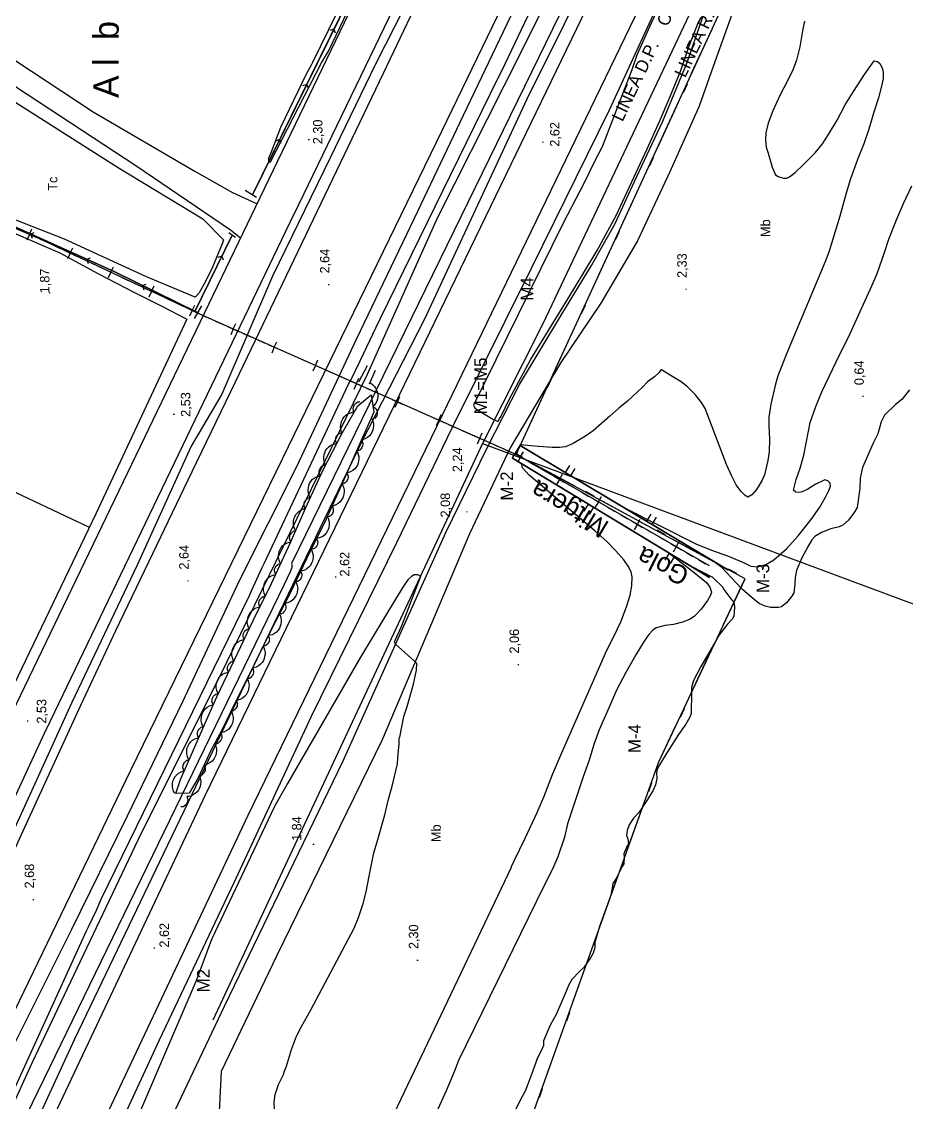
# Model space of a CAD drawing. Extents: x 730854 to 731444, y 4378581 to 4379608.
# Drawn here: x 730962.9 to 731103.2, y 4378927.4 to 4379098.7 of the extents above; entities that cross this region are included whole.
import ezdxf
from ezdxf.enums import TextEntityAlignment as Align

# ---------------------------------------------------------------- set-up
doc = ezdxf.new("R2010")
doc.units = 0
doc.linetypes.add('DASHED', pattern=[0])
doc.linetypes.add('HIDDEN', pattern=[0])
doc.layers.get('0').update_dxf_attribs({"linetype": 'CONTINUOUS'})
for name, color, linetype in [('1', 7, 'CONTINUOUS'), ('11', 7, 'CONTINUOUS'), ('14', 7, 'CONTINUOUS'), ('2', 7, 'CONTINUOUS'), ('24', 7, 'CONTINUOUS'), ('25', 7, 'CONTINUOUS'), ('27', 7, 'CONTINUOUS'), ('36', 7, 'CONTINUOUS'), ('39', 7, 'CONTINUOUS'), ('40', 7, 'CONTINUOUS'), ('44', 7, 'CONTINUOUS'), ('48', 7, 'CONTINUOUS'), ('50', 7, 'CONTINUOUS'), ('51', 7, 'CONTINUOUS'), ('53', 7, 'CONTINUOUS'), ('56', 7, 'CONTINUOUS'), ('61', 7, 'CONTINUOUS'), ('8', 7, 'CONTINUOUS'), ('9', 7, 'CONTINUOUS'), ('PATTERN_CLASS', 7, 'CONTINUOUS')]:
    doc.layers.add(name, color=color, linetype=linetype)

msp = doc.modelspace()

# ---------------------------------------------------------------- linework, layer by layer
at = {"layer": '1', "color": 0, "linetype": 'CONTINUOUS'}
for p, q in [((731074.82, 4379011.92), (731041.88, 4379031.63)), ((731040.66, 4379029.58), (731071.9, 4379010.71)), ((731049.08, 4379027.32), (731049.76, 4379028.47)), ((731049.93, 4379026.81), (731050.61, 4379027.95)), ((731052.65, 4379022.34), (731051.96, 4379021.2)), ((731053.5, 4379021.82), (731052.81, 4379020.69)), ((731061.95, 4379019.62), (731062.63, 4379020.76)), ((731062.8, 4379019.11), (731063.49, 4379020.25)), ((731065.49, 4379014.58), (731064.8, 4379013.45)), ((731066.34, 4379014.07), (731065.65, 4379012.93))]:
    msp.add_line(p, q, dxfattribs=at)
at = {"layer": '11', "color": 0, "linetype": 'CONTINUOUS'}
for p, q in [((731006.1, 4379068.27), (731065.96, 4379192.46)), ((730966.82, 4378986.66), (731006.11, 4379068.29)), ((730939.84, 4378928.53), (730966.85, 4378986.73))]:
    msp.add_line(p, q, dxfattribs=at)
for points in [[(731000.7, 4379070.88), (731060.56, 4379195.08)], [(730934.4, 4378931.06), (730961.41, 4378989.26), (731000.7, 4379070.89)]]:
    msp.add_lwpolyline(points, dxfattribs=at)
at = {"layer": '14', "color": 0, "linetype": 'CONTINUOUS'}
for points in [[(731165.68, 4379363.71), (731123.98, 4379277.35), (731092.5, 4379212.29), (731060.73, 4379146.06), (731028.61, 4379079.71), (731004.18, 4379029.44), (730980.14, 4378980.16), (730956.62, 4378931.48), (730940.35, 4378897.28)], [(731161.49, 4379326.58), (731130.56, 4379262.41), (731106.65, 4379212.84), (731085.35, 4379169.19), (731057.22, 4379110.87), (731022.79, 4379039.71), (730991.97, 4378976.23), (730961.91, 4378912.55)], [(731168.25, 4379323.32), (731137.32, 4379259.15), (731113.4, 4379209.57), (731092.1, 4379165.92), (731063.97, 4379107.61), (731029.54, 4379036.44), (730998.73, 4378973), (730968.69, 4378909.35)], [(730942.86, 4378923.71), (730944.48, 4378928.17), (730946.36, 4378932.92), (730948.7, 4378938.3), (730951.59, 4378944.75), (730955.02, 4378952.52), (730958.81, 4378961.06), (730962.82, 4378969.9), (730967.25, 4378979.54), (730972.31, 4378990.48), (730977.84, 4379002.31), (730983.67, 4379014.53), (730989.92, 4379027.51), (730996.77, 4379041.69), (731004.25, 4379057.19), (731012.22, 4379073.82), (731020.22, 4379090.58), (731027.8, 4379106.48)]]:
    msp.add_lwpolyline(points, dxfattribs=at)
at = {"layer": '2', "color": 0, "linetype": 'CONTINUOUS'}
for p, q in [((731000.11, 4379070.91), (730998.3, 4379072.01)), ((730995.73, 4379065.32), (730996.79, 4379064.58)), ((730991.41, 4379053.75), (730990.26, 4379051.71)), ((731016.34, 4379041.71), (731017.73, 4379044.28)), ((731018.93, 4379043.5), (731017.99, 4379041.35)), ((731040.64, 4379029.55), (731041.93, 4379031.71))]:
    msp.add_line(p, q, dxfattribs=at)
at = {"layer": '24', "color": 0, "linetype": 'CONTINUOUS'}
for points in [[(731103.58, 4379040.41), (731102.34, 4379038.89), (731101.36, 4379038.12), (731099.6, 4379036.42), (731099.11, 4379035.37), (731098.55, 4379033.48), (731097.83, 4379031.96), (731096.14, 4379028.15), (731095.78, 4379026.46), (731095.72, 4379024.82), (731095.31, 4379021.81), (731094.91, 4379021.14), (731093.89, 4379019.78), (731093.04, 4379018.98), (731092.45, 4379018.73)], [(731092.45, 4379018.73), (731091.11, 4379018.4), (731089.65, 4379017.84), (731088.57, 4379017.21), (731088.09, 4379016.67), (731087.5, 4379015.69), (731086.48, 4379013.73), (731085.67, 4379011.82), (731085.44, 4379010.73), (731085.43, 4379009.69), (731085.23, 4379008.26), (731084.93, 4379007.75), (731084.07, 4379006.67), (731083.31, 4379006.06), (731082.81, 4379005.96), (731081.53, 4379005.94), (731080.71, 4379006.14), (731079.78, 4379006.58), (731079, 4379007.17), (731077.14, 4379008.78), (731076.91, 4379009.01)], [(731076.91, 4379009.01), (731073.83, 4379012.27), (731073.82, 4379012.27), (731072.42, 4379013.36)], [(731075.47, 4379007.09), (731074.08, 4379009.03), (731074.09, 4379009.05), (731072.34, 4379010.76), (731072.33, 4379010.77), (731069.16, 4379012.37)], [(731075.47, 4379007.09), (731075.58, 4379007.02), (731075.81, 4379006.57), (731075.85, 4379005.98), (731075.75, 4379004.56), (731075.49, 4379004.13), (731074.75, 4379003.31), (731073.47, 4379001.66), (731072.66, 4379000.32), (731070.51, 4378996.61), (731069.38, 4378994.39), (731069.04, 4378993.28), (731069.05, 4378992.55), (731069, 4378989.19), (731068.76, 4378988.57), (731068.13, 4378987.48), (731067, 4378985.84), (731065.12, 4378982.96), (731063.65, 4378980.5), (731063.51, 4378979.82), (731063.53, 4378978.87), (731063.34, 4378977.86), (731062.95, 4378977.01), (731062.08, 4378975.54), (731060.73, 4378973.53), (731059.87, 4378972.6), (731059.16, 4378971.53), (731058.83, 4378970.65), (731058.76, 4378969.83), (731058.95, 4378969.34), (731059.03, 4378968.52), (731058.77, 4378968.08), (731058.33, 4378966.94), (731058.39, 4378966.42), (731058.31, 4378965.34), (731058.05, 4378964.91), (731057.08, 4378963.01), (731056.62, 4378962.28), (731056.58, 4378962.32), (731056.54, 4378961.82), (731056.24, 4378960.42), (731055.73, 4378958.9), (731054.48, 4378955.41), (731053.71, 4378952.89), (731053.7, 4378952.11), (731053.47, 4378951.23), (731053.04, 4378950.48), (731051.96, 4378948.92), (731051.27, 4378948.32), (731050.1, 4378947.05), (731049.58, 4378946.17), (731049.07, 4378944.92), (731047.59, 4378941.51), (731046.64, 4378939.78), (731045.59, 4378937.32), (731045.61, 4378936.6), (731045.24, 4378935.73), (731044.51, 4378934.4), (731044.51, 4378934.39), (731044.38, 4378933.9), (731043.71, 4378931.98), (731042.66, 4378929.35), (731041.98, 4378928.16), (731041.11, 4378926.31)]]:
    msp.add_lwpolyline(points, dxfattribs=at)
at = {"layer": '25', "color": 0, "linetype": 'HIDDEN'}
msp.add_lwpolyline([(730952.85, 4378908.13), (730964.58, 4378933.85), (730981.43, 4378969.25), (730995.44, 4378997.31), (731017.73, 4379042.92), (731028.85, 4379067.8), (731039.36, 4379088.59), (731052.05, 4379113.94), (731064.09, 4379138.82), (731078.41, 4379169.88), (731093.27, 4379200.04), (731110.92, 4379236.38), (731132.75, 4379280.9), (731141.61, 4379300.67), (731156.14, 4379329.29)], dxfattribs=at)
at = {"layer": '27', "color": 0, "linetype": 'CONTINUOUS'}
for p, q in [((730999.47, 4379071.3), (731020.45, 4379113.91)), ((731012.39, 4379097.54), (731011.72, 4379097.32)), ((731012.39, 4379097.54), (731012.59, 4379096.96)), ((731008.08, 4379088.79), (731007.42, 4379088.57)), ((731008.08, 4379088.79), (731008.28, 4379088.21)), ((731003.78, 4379080.05), (731003.11, 4379079.82)), ((731003.78, 4379080.05), (731003.97, 4379079.47)), ((730964.33, 4379065.1), (730964.9, 4379065.32)), ((730964.33, 4379065.1), (730964.58, 4379064.44)), ((730990.36, 4379052.86), (730996.28, 4379064.94)), ((730973.22, 4379061.1), (730973.79, 4379061.32)), ((730973.22, 4379061.1), (730973.47, 4379060.45)), ((730994.65, 4379061.62), (730993.99, 4379061.39)), ((730994.65, 4379061.62), (730994.85, 4379061.03)), ((730982.04, 4379056.95), (730982.62, 4379057.15)), ((730982.04, 4379056.95), (730982.27, 4379056.29))]:
    msp.add_line(p, q, dxfattribs=at)
msp.add_lwpolyline([(730990.79, 4379052.65), (730977.68, 4379059.1), (730957.35, 4379068.23), (730949.79, 4379070.55), (730930.86, 4379080.96), (730900, 4379098.68)], dxfattribs=at)
at = {"layer": '39', "color": 0, "linetype": 'CONTINUOUS'}
msp.add_line((731035.92, 4379031.93), (730993.2, 4378940.59), dxfattribs=at)
msp.add_lwpolyline([(731176.22, 4379323.14), (731131.9, 4379230.79), (731088.21, 4379141.12), (731045.48, 4379050.86), (731035.92, 4379031.93)], dxfattribs=at)
at = {"layer": '40', "color": 0, "linetype": 'CONTINUOUS'}
for p, q in [((731069.06, 4379090.56), (731072.34, 4379097.67)), ((731067.76, 4379087.54), (731068.39, 4379088.9)), ((731063.68, 4379078.88), (731066.96, 4379085.99)), ((731062.38, 4379075.86), (731063, 4379077.22)), ((731058.3, 4379067.2), (731061.58, 4379074.31)), ((731056.99, 4379064.18), (731057.62, 4379065.54)), ((731052.92, 4379055.52), (731056.2, 4379062.63)), ((731051.61, 4379052.5), (731052.24, 4379053.86)), ((731047.54, 4379043.84), (731050.82, 4379050.95)), ((731046.23, 4379040.82), (731046.86, 4379042.18)), ((731042.16, 4379032.16), (731045.43, 4379039.27)), ((731050.68, 4379025.1), (731043.79, 4379028.83)), ((731053.61, 4379023.6), (731052.29, 4379024.31)), ((731061.98, 4379018.96), (731055.1, 4379022.7)), ((731064.91, 4379017.46), (731063.59, 4379018.18)), ((731073.28, 4379012.82), (731066.4, 4379016.56)), ((731076.21, 4379011.32), (731074.89, 4379012.04)), ((731074.1, 4379003.25), (731077.43, 4379010.34)), ((731072.76, 4379000.25), (731073.4, 4379001.6)), ((731068.61, 4378991.62), (731071.95, 4378998.7)), ((731067.28, 4378988.61), (731067.92, 4378989.97)), ((731062.26, 4378976.8), (731062.76, 4378978.21)), ((731058.95, 4378967.82), (731061.59, 4378975.19)), ((731057.92, 4378964.69), (731058.43, 4378966.1)), ((731054.62, 4378955.71), (731057.26, 4378963.08)), ((731053.59, 4378952.58), (731054.1, 4378953.99)), ((731050.29, 4378943.6), (731052.93, 4378950.97)), ((731049.26, 4378940.47), (731049.77, 4378941.88)), ((731045.96, 4378931.49), (731048.6, 4378938.86)), ((731044.93, 4378928.36), (731045.44, 4378929.77))]:
    msp.add_line(p, q, dxfattribs=at)
for points in [[(731042.31, 4379029.73), (731041.36, 4379030.24), (731041.48, 4379030.5)], [(731063.28, 4378979.92), (731063.85, 4378981.51), (731066.47, 4378987.07)]]:
    msp.add_lwpolyline(points, dxfattribs=at)
at = {"layer": '44', "color": 0, "linetype": 'CONTINUOUS'}
for points in [[(731158.56, 4379326.09), (731158.64, 4379326), (731158.39, 4379325.56), (731157.21, 4379323.21), (731154.36, 4379317.31), (731005.65, 4379012.9), (731005.73, 4379012.82), (731005.7, 4379012.31), (731005.43, 4379011.62), (731004.48, 4379009.59), (730963.69, 4378925.61)], [(730959.56, 4378925.19), (730961.05, 4378928.21), (730962.03, 4378930.29), (730973.16, 4378954.75), (730973.5, 4378955.39), (730974.76, 4378958), (730975.5, 4378959.75), (730998.99, 4379007.86), (730999.34, 4379008.59), (731001.04, 4379012.31), (731001.33, 4379012.92), (731014.7, 4379041.35), (731015.04, 4379041.98), (731016.56, 4379045.03), (731019.1, 4379050.34), (731019.76, 4379051.8), (731038.36, 4379089.73), (731038.91, 4379090.85), (731039.49, 4379092.06), (731062.98, 4379141.34)], [(731070.66, 4379115.52), (731062.63, 4379098.52), (731060.4, 4379093.44), (731059.56, 4379091.09), (731054.9, 4379078.9), (731053.72, 4379076.67), (731052.01, 4379073.19), (731048.73, 4379066.83), (731034.52, 4379038), (731034.71, 4379037.53), (731035.13, 4379037.25), (731037.56, 4379035.77), (731038.41, 4379035.39), (731038.6, 4379035.89), (731038.86, 4379036.27), (731039.49, 4379037.6), (731039.87, 4379038.36), (731040.57, 4379039.69), (731043.54, 4379045.2), (731050.38, 4379056.35), (731054.11, 4379062.49), (731057.09, 4379068.06), (731062.02, 4379078.61), (731063.99, 4379082.91), (731065.66, 4379086.91), (731067.34, 4379091.02), (731068.61, 4379094.75), (731070.18, 4379098.79)], [(731013.93, 4379102.46), (731009, 4379092.29), (731008.76, 4379091.85), (731008.01, 4379090.42), (731003.94, 4379082), (731002.48, 4379078.24), (731002.03, 4379077.05), (731002.02, 4379076.44), (731002.33, 4379076.55), (731010.43, 4379092.21), (731010.75, 4379092.75), (731011.51, 4379094.05), (731021.16, 4379114.17)], [(731086.94, 4379098.84), (731086.6, 4379097.28), (731086.18, 4379094.73), (731085.68, 4379092.66), (731085.15, 4379091.23), (731084.32, 4379089.48), (731083.03, 4379087.02), (731081.91, 4379084.61), (731081.18, 4379082.66), (731080.81, 4379081.14), (731080.74, 4379080), (731080.87, 4379078.84), (731081.19, 4379077.9), (731081.8, 4379075.67), (731082.33, 4379074.46), (731082.76, 4379074.19), (731083.6, 4379073.94), (731084.12, 4379073.94), (731084.58, 4379074.17), (731085.46, 4379074.85), (731086.74, 4379076.04), (731088.63, 4379077.96), (731089.78, 4379079.39), (731090.76, 4379080.87), (731092.1, 4379083.13), (731093.39, 4379085.54), (731094.7, 4379087.69), (731096.43, 4379090.36), (731098, 4379092.55), (731098.49, 4379092.42), (731098.86, 4379092.09), (731099.27, 4379091.41), (731099.4, 4379090.75), (731099.38, 4379089.76), (731099.16, 4379088.51), (731098.67, 4379086.67), (731097.93, 4379084.42), (731097.16, 4379081.73), (731096.34, 4379079.37), (731095.35, 4379076.9), (731094.22, 4379073.83)], [(731094.22, 4379073.83), (731093.54, 4379071.56), (731092.52, 4379067.91), (731090.87, 4379062.38), (731090.17, 4379060.62), (731084.27, 4379046.51), (731082.74, 4379042.66), (731082.32, 4379041.12), (731081.62, 4379038.16), (731081.29, 4379036.1), (731081.27, 4379034.76), (731081.39, 4379032.62), (731081.34, 4379030.61), (731081.11, 4379029.21), (731080.59, 4379026.94), (731080.16, 4379026.02), (731079.33, 4379024.65), (731078.59, 4379023.82), (731077.96, 4379023.44), (731077.52, 4379023.71), (731076.87, 4379024.38), (731076.14, 4379025.4), (731075.41, 4379026.73), (731074.57, 4379028.61), (731073.86, 4379030.57), (731071.22, 4379037.46), (731070.63, 4379038.42), (731069.67, 4379039.62), (731068.42, 4379040.91), (731067.4, 4379041.67), (731065.81, 4379042.67), (731064.31, 4379043.57), (731064.17, 4379043.57), (731063.89, 4379043.15), (731063.18, 4379042.46), (731062.09, 4379041.69), (731061.25, 4379040.86), (731058.89, 4379038.63), (731057.5, 4379037.55), (731056.12, 4379036.27), (731053.47, 4379033.92), (731052.23, 4379033.07), (731050.31, 4379031.94), (731049.06, 4379031.42), (731048.12, 4379031.28), (731046.97, 4379031.3), (731044.8, 4379031.46), (731043.6, 4379031.57), (731041.93, 4379031.71)], [(731058.44, 4379021.72), (731069.72, 4379016.05), (731072.22, 4379015.04), (731074.76, 4379014.13), (731077.27, 4379013.07), (731078.42, 4379012.51), (731079.55, 4379012.37), (731080.8, 4379012.79), (731082.09, 4379013.52), (731084.07, 4379015.23), (731085.94, 4379017.3), (731087.98, 4379019.9), (731089.35, 4379021.87), (731090.29, 4379023.41), (731090.86, 4379024.59), (731091.04, 4379025.17), (731090.99, 4379025.67), (731090.64, 4379026.04), (731090.15, 4379026.16), (731088.63, 4379025.41), (731087.47, 4379024.67), (731086.57, 4379024.28), (731086.07, 4379024.17), (731085.57, 4379024.21), (731085.18, 4379024.53), (731085.61, 4379026.21), (731086.27, 4379028.03), (731086.82, 4379030.06), (731087.55, 4379033.87), (731087.84, 4379035.25), (731088.75, 4379037.8), (731089.7, 4379040.11), (731092.54, 4379046.05), (731093.89, 4379048.75), (731097.62, 4379056.92), (731098.45, 4379058.84), (731099.61, 4379062.16), (731100.29, 4379064.28), (731101.51, 4379067.37), (731102.61, 4379069.94), (731103.94, 4379072.73)], [(731012.95, 4378906.96), (731040.51, 4378964.83), (731040.52, 4378964.94), (731040.94, 4378965.84), (731042.7, 4378969.42), (731044.6, 4378973.48), (731045.68, 4378976.08), (731047.02, 4378979.48), (731048.42, 4378982.82), (731055.63, 4378999.21), (731056.68, 4379001.23), (731057.83, 4379003.71), (731058.76, 4379006.04), (731059.34, 4379007.92), (731059.6, 4379009.41), (731059.65, 4379010.83), (731059.46, 4379011.61), (731059.02, 4379012.5), (731058.3, 4379013.5), (731057.02, 4379015), (731055.61, 4379016.4), (731053.77, 4379018.04), (731043.3, 4379026.91), (731042.2, 4379028.15), (731042.15, 4379028.68)], [(731065.29, 4379014.7), (731068.92, 4379011.92), (731071.4, 4379009.9), (731071.92, 4379009.19), (731072.23, 4379008.4), (731072.07, 4379007.92), (731071.56, 4379007.06), (731070.56, 4379005.71), (731069.45, 4379004.53), (731068.7, 4379004.06), (731067.62, 4379003.63), (731066.16, 4379003.25), (731064.85, 4379003.11), (731063.46, 4379002.76), (731062.92, 4379002.39), (731062.27, 4379001.69), (731061.53, 4379000.6), (731060.23, 4378998.44), (731058.64, 4378995.64), (731057.18, 4378992.86), (731056.19, 4378990.67), (731054.42, 4378986.56), (731053.57, 4378984.25), (731052.81, 4378981.8), (731051.86, 4378979.12), (731049.38, 4378971.71), (731048.9, 4378969.58), (731047.86, 4378966.44), (731047.03, 4378964.51), (731045.65, 4378961.82), (731032.13, 4378934.23), (731031.42, 4378932.4), (731030.15, 4378929.39), (731028.83, 4378926.52)], [(731003.28, 4378918.87), (731002.94, 4378927.59), (731003.09, 4378928.81), (731003.62, 4378930.39), (731004.43, 4378932.11), (731004.47, 4378932.19), (731004.46, 4378932.23), (731004.85, 4378933.33), (731005.66, 4378935.94), (731006.46, 4378938.05), (731007.24, 4378939.59), (731008.66, 4378942.15), (731015.58, 4378955.16), (731016.29, 4378956.86), (731017.04, 4378959.06), (731017.49, 4378960.91), (731017.96, 4378963.41), (731018.72, 4378967.08), (731019.26, 4378968.86), (731020.46, 4378973.1), (731020.97, 4378975.41), (731021.65, 4378977.88), (731022.48, 4378981.21), (731022.5, 4378982.17), (731022.7, 4378984.34), (731022.72, 4378985.32), (731022.84, 4378985.42), (731023.48, 4378988.71), (731023.97, 4378990.29), (731024.99, 4378993.82), (731025.48, 4378996.04), (731025.5, 4378997.11), (731025.13, 4378997.46), (731022.14, 4379000.17), (731021.97, 4379000.45), (731022.08, 4379000.76), (731023.07, 4379002.97), (731026.17, 4379010.92), (731025.69, 4379011.13), (731025.1, 4379011.12), (731024.65, 4379010.88), (731024.08, 4379010.31), (731023.4, 4379009.33), (731022.13, 4379007.26), (731016.6, 4378998.07), (731005.05, 4378978.07), (731004.78, 4378977.62), (731003.03, 4378974.55), (731002.91, 4378974.33), (730993.03, 4378953.48), (730992.82, 4378952.96), (730991.75, 4378950.1), (730990.49, 4378946.71), (730978.5, 4378918.81)]]:
    msp.add_lwpolyline(points, dxfattribs=at)
at = {"layer": '51', "color": 0, "linetype": 'CONTINUOUS'}
msp.add_line((730936.75, 4379036), (730973.61, 4379018.68), dxfattribs=at)
for points in [[(730994.91, 4379064.21), (730994.67, 4379063.53), (730993.13, 4379059.84), (730992.03, 4379057.56), (730991.03, 4379055.81), (730990.41, 4379055.12), (730982.68, 4379058.32), (730969.72, 4379064.3), (730956.29, 4379069.53), (730952.95, 4379070.91), (730961.96, 4379085.92), (730978.36, 4379075.54), (730991.63, 4379067.52), (730994.91, 4379064.21)], [(730945.7, 4379057.73), (730951.57, 4379068.73), (730953.1, 4379068.28), (730961.98, 4379065.15), (730968.97, 4379062.14), (730975.09, 4379058.81), (730980.79, 4379055.85), (730985.22, 4379053.63), (730989.1, 4379051.63), (730974.69, 4379020.92), (730959.11, 4378988.51), (730940.12, 4378948.81), (730927.71, 4378923.38), (730919.74, 4378908.62), (730900, 4378919.55)]]:
    msp.add_lwpolyline(points, dxfattribs=at)
at = {"layer": '53', "color": 0, "linetype": 'CONTINUOUS'}
for points in [[(731018.01, 4379041.57), (731018.23, 4379041.48), (731018.51, 4379041.25), (731018.82, 4379040.96), (731018.99, 4379040.69), (731019.12, 4379040.4), (731019.25, 4379040.1), (731019.32, 4379039.76), (731019.33, 4379039.39), (731019.3, 4379039), (731019.18, 4379038.63), (731018.98, 4379038.24), (731018.75, 4379037.96), (731018.56, 4379037.8), (731018.79, 4379037.65), (731019.01, 4379037.46), (731019.12, 4379037.27), (731019.21, 4379037.09), (731019.25, 4379036.83), (731019.24, 4379036.6), (731019.2, 4379036.36), (731019.12, 4379036.15), (731018.96, 4379036.02), (731018.85, 4379035.91)], [(731013.69, 4379033.6), (731013.58, 4379033.8), (731013.49, 4379034.16), (731013.43, 4379034.58), (731013.46, 4379034.89), (731013.54, 4379035.21), (731013.63, 4379035.52), (731013.78, 4379035.83), (731014, 4379036.13), (731014.27, 4379036.41), (731014.59, 4379036.63), (731014.99, 4379036.81), (731015.35, 4379036.89), (731015.6, 4379036.9), (731015.5, 4379037.16), (731015.45, 4379037.44), (731015.48, 4379037.66), (731015.53, 4379037.86), (731015.66, 4379038.09), (731015.8, 4379038.26), (731015.99, 4379038.43), (731016.18, 4379038.54), (731016.38, 4379038.55), (731016.54, 4379038.56)], [(731018.29, 4379035.98), (731018.43, 4379035.79), (731018.55, 4379035.45), (731018.65, 4379035.04), (731018.65, 4379034.72), (731018.61, 4379034.4), (731018.56, 4379034.09), (731018.44, 4379033.76), (731018.25, 4379033.43), (731018.01, 4379033.12), (731017.72, 4379032.87), (731017.34, 4379032.66), (731016.99, 4379032.54), (731016.75, 4379032.5), (731016.87, 4379032.25), (731016.95, 4379031.97), (731016.94, 4379031.76), (731016.92, 4379031.55), (731016.81, 4379031.31), (731016.69, 4379031.13), (731016.52, 4379030.94), (731016.34, 4379030.81), (731016.14, 4379030.78), (731015.99, 4379030.75)], [(731011.07, 4379028.52), (731010.94, 4379028.71), (731010.85, 4379029.07), (731010.77, 4379029.48), (731010.78, 4379029.8), (731010.85, 4379030.12), (731010.92, 4379030.43), (731011.06, 4379030.75), (731011.27, 4379031.06), (731011.52, 4379031.35), (731011.83, 4379031.59), (731012.22, 4379031.78), (731012.58, 4379031.88), (731012.82, 4379031.9), (731012.72, 4379032.15), (731012.65, 4379032.44), (731012.67, 4379032.65), (731012.71, 4379032.85), (731012.83, 4379033.09), (731012.97, 4379033.26), (731013.15, 4379033.44), (731013.33, 4379033.56), (731013.54, 4379033.58), (731013.69, 4379033.6)], [(731015.98, 4379030.75), (731016.12, 4379030.56), (731016.23, 4379030.21), (731016.34, 4379029.81), (731016.34, 4379029.49), (731016.29, 4379029.17), (731016.24, 4379028.85), (731016.12, 4379028.52), (731015.93, 4379028.2), (731015.69, 4379027.89), (731015.4, 4379027.64), (731015.02, 4379027.43), (731014.67, 4379027.31), (731014.42, 4379027.28), (731014.54, 4379027.03), (731014.63, 4379026.75), (731014.62, 4379026.53), (731014.59, 4379026.33), (731014.48, 4379026.09), (731014.36, 4379025.9), (731014.19, 4379025.72), (731014.01, 4379025.59), (731013.81, 4379025.56), (731013.65, 4379025.53)], [(731008.64, 4379023.34), (731008.5, 4379023.53), (731008.39, 4379023.88), (731008.29, 4379024.29), (731008.3, 4379024.61), (731008.34, 4379024.93), (731008.4, 4379025.24), (731008.53, 4379025.57), (731008.72, 4379025.89), (731008.96, 4379026.2), (731009.26, 4379026.44), (731009.64, 4379026.65), (731009.99, 4379026.77), (731010.24, 4379026.8), (731010.12, 4379027.05), (731010.04, 4379027.33), (731010.05, 4379027.54), (731010.08, 4379027.75), (731010.19, 4379027.98), (731010.32, 4379028.17), (731010.49, 4379028.35), (731010.67, 4379028.48), (731010.87, 4379028.51), (731011.03, 4379028.53)], [(731013.65, 4379025.53), (731013.79, 4379025.34), (731013.91, 4379024.99), (731014.01, 4379024.58), (731014.01, 4379024.26), (731013.97, 4379023.94), (731013.91, 4379023.63), (731013.79, 4379023.3), (731013.6, 4379022.98), (731013.36, 4379022.67), (731013.07, 4379022.42), (731012.68, 4379022.2), (731012.34, 4379022.08), (731012.09, 4379022.05), (731012.21, 4379021.8), (731012.29, 4379021.52), (731012.29, 4379021.31), (731012.26, 4379021.1), (731012.15, 4379020.86), (731012.03, 4379020.68), (731011.86, 4379020.49), (731011.68, 4379020.36), (731011.48, 4379020.33), (731011.32, 4379020.3)], [(731006.32, 4379018.11), (731006.19, 4379018.3), (731006.07, 4379018.65), (731005.96, 4379019.05), (731005.96, 4379019.37), (731006, 4379019.69), (731006.05, 4379020.01), (731006.17, 4379020.34), (731006.36, 4379020.66), (731006.59, 4379020.97), (731006.89, 4379021.22), (731007.27, 4379021.44), (731007.62, 4379021.56), (731007.86, 4379021.59), (731007.74, 4379021.84), (731007.65, 4379022.12), (731007.66, 4379022.34), (731007.69, 4379022.54), (731007.79, 4379022.78), (731007.92, 4379022.97), (731008.09, 4379023.15), (731008.26, 4379023.28), (731008.46, 4379023.32), (731008.62, 4379023.35)], [(731011.34, 4379020.3), (731011.46, 4379020.1), (731011.57, 4379019.75), (731011.65, 4379019.34), (731011.64, 4379019.02), (731011.58, 4379018.7), (731011.52, 4379018.39), (731011.38, 4379018.07), (731011.18, 4379017.75), (731010.93, 4379017.45), (731010.62, 4379017.21), (731010.23, 4379017.02), (731009.88, 4379016.91), (731009.63, 4379016.89), (731009.74, 4379016.63), (731009.82, 4379016.35), (731009.8, 4379016.14), (731009.76, 4379015.93), (731009.65, 4379015.7), (731009.51, 4379015.52), (731009.34, 4379015.34), (731009.15, 4379015.22), (731008.95, 4379015.2), (731008.8, 4379015.17)], [(731003.96, 4379012.9), (731003.83, 4379013.09), (731003.72, 4379013.44), (731003.62, 4379013.85), (731003.62, 4379014.17), (731003.67, 4379014.49), (731003.73, 4379014.8), (731003.85, 4379015.13), (731004.05, 4379015.45), (731004.29, 4379015.75), (731004.59, 4379016), (731004.97, 4379016.21), (731005.32, 4379016.32), (731005.56, 4379016.35), (731005.45, 4379016.61), (731005.37, 4379016.89), (731005.38, 4379017.1), (731005.41, 4379017.31), (731005.52, 4379017.54), (731005.65, 4379017.73), (731005.82, 4379017.91), (731006, 4379018.04), (731006.2, 4379018.07), (731006.35, 4379018.09)], [(731008.78, 4379015.18), (731008.91, 4379014.99), (731009.01, 4379014.63), (731009.11, 4379014.22), (731009.1, 4379013.91), (731009.04, 4379013.59), (731008.98, 4379013.27), (731008.85, 4379012.95), (731008.65, 4379012.63), (731008.4, 4379012.33), (731008.1, 4379012.09), (731007.71, 4379011.89), (731007.36, 4379011.78), (731007.11, 4379011.75), (731007.22, 4379011.5), (731007.3, 4379011.22), (731007.28, 4379011), (731007.25, 4379010.8), (731007.14, 4379010.56), (731007.01, 4379010.38), (731006.83, 4379010.2), (731006.65, 4379010.08), (731006.45, 4379010.05), (731006.29, 4379010.03)], [(731001.57, 4379007.7), (731001.44, 4379007.9), (731001.32, 4379008.25), (731001.22, 4379008.65), (731001.23, 4379008.97), (731001.27, 4379009.29), (731001.33, 4379009.61), (731001.46, 4379009.93), (731001.65, 4379010.25), (731001.89, 4379010.56), (731002.19, 4379010.81), (731002.58, 4379011.02), (731002.93, 4379011.13), (731003.17, 4379011.16), (731003.06, 4379011.41), (731002.97, 4379011.69), (731002.99, 4379011.91), (731003.01, 4379012.11), (731003.12, 4379012.35), (731003.25, 4379012.53), (731003.43, 4379012.72), (731003.6, 4379012.84), (731003.81, 4379012.87), (731003.96, 4379012.9)], [(731006.33, 4379010.01), (731006.46, 4379009.81), (731006.56, 4379009.46), (731006.64, 4379009.04), (731006.62, 4379008.73), (731006.56, 4379008.41), (731006.49, 4379008.1), (731006.35, 4379007.78), (731006.15, 4379007.47), (731005.89, 4379007.17), (731005.58, 4379006.93), (731005.19, 4379006.74), (731004.84, 4379006.64), (731004.59, 4379006.62), (731004.7, 4379006.36), (731004.77, 4379006.08), (731004.75, 4379005.87), (731004.71, 4379005.66), (731004.59, 4379005.43), (731004.45, 4379005.25), (731004.27, 4379005.08), (731004.09, 4379004.96), (731003.89, 4379004.94), (731003.73, 4379004.91)], [(730998.98, 4379002.6), (730998.85, 4379002.8), (730998.75, 4379003.15), (730998.66, 4379003.56), (730998.67, 4379003.88), (730998.73, 4379004.2), (730998.8, 4379004.51), (730998.93, 4379004.83), (730999.13, 4379005.15), (730999.38, 4379005.45), (730999.69, 4379005.69), (731000.08, 4379005.88), (731000.43, 4379005.99), (731000.68, 4379006.01), (731000.57, 4379006.27), (731000.49, 4379006.55), (731000.51, 4379006.76), (731000.55, 4379006.97), (731000.66, 4379007.2), (731000.79, 4379007.38), (731000.97, 4379007.56), (731001.15, 4379007.68), (731001.36, 4379007.71), (731001.51, 4379007.73)], [(731003.73, 4379004.91), (731003.85, 4379004.72), (731003.95, 4379004.36), (731004.04, 4379003.95), (731004.02, 4379003.63), (731003.96, 4379003.32), (731003.89, 4379003), (731003.75, 4379002.68), (731003.54, 4379002.37), (731003.29, 4379002.07), (731002.98, 4379001.84), (731002.59, 4379001.65), (731002.23, 4379001.55), (731001.99, 4379001.53), (731002.09, 4379001.27), (731002.16, 4379000.99), (731002.14, 4379000.77), (731002.11, 4379000.57), (731001.99, 4379000.34), (731001.85, 4379000.16), (731001.67, 4378999.98), (731001.49, 4378999.86), (731001.28, 4378999.84), (731001.13, 4378999.82)], [(730996.53, 4378997.43), (730996.4, 4378997.63), (730996.29, 4378997.98), (730996.2, 4378998.39), (730996.21, 4378998.71), (730996.26, 4378999.03), (730996.32, 4378999.34), (730996.45, 4378999.66), (730996.65, 4378999.98), (730996.89, 4379000.28), (730997.2, 4379000.53), (730997.58, 4379000.73), (730997.93, 4379000.84), (730998.18, 4379000.87), (730998.07, 4379001.12), (730997.99, 4379001.4), (730998.01, 4379001.61), (730998.04, 4379001.82), (730998.15, 4379002.05), (730998.28, 4379002.24), (730998.46, 4379002.42), (730998.64, 4379002.54), (730998.84, 4379002.57), (730999, 4379002.59)], [(731001.16, 4378999.8), (731001.29, 4378999.61), (731001.39, 4378999.26), (731001.48, 4378998.84), (731001.47, 4378998.53), (731001.41, 4378998.21), (731001.35, 4378997.9), (731001.21, 4378997.57), (731001.01, 4378997.26), (731000.76, 4378996.96), (731000.45, 4378996.72), (731000.07, 4378996.52), (730999.71, 4378996.42), (730999.47, 4378996.39), (730999.58, 4378996.14), (730999.65, 4378995.86), (730999.63, 4378995.64), (730999.6, 4378995.44), (730999.48, 4378995.2), (730999.35, 4378995.02), (730999.17, 4378994.84), (730998.99, 4378994.72), (730998.79, 4378994.7), (730998.63, 4378994.67)], [(730994.05, 4378992.28), (730993.92, 4378992.47), (730993.81, 4378992.83), (730993.72, 4378993.24), (730993.73, 4378993.55), (730993.78, 4378993.87), (730993.84, 4378994.19), (730993.98, 4378994.51), (730994.17, 4378994.83), (730994.42, 4378995.13), (730994.72, 4378995.37), (730995.11, 4378995.57), (730995.46, 4378995.68), (730995.71, 4378995.71), (730995.6, 4378995.96), (730995.52, 4378996.24), (730995.53, 4378996.46), (730995.57, 4378996.66), (730995.68, 4378996.9), (730995.81, 4378997.08), (730995.99, 4378997.26), (730996.17, 4378997.38), (730996.37, 4378997.41), (730996.53, 4378997.43)], [(730998.62, 4378994.68), (730998.75, 4378994.48), (730998.85, 4378994.13), (730998.94, 4378993.72), (730998.92, 4378993.4), (730998.86, 4378993.08), (730998.8, 4378992.77), (730998.66, 4378992.45), (730998.46, 4378992.13), (730998.21, 4378991.84), (730997.9, 4378991.6), (730997.51, 4378991.4), (730997.16, 4378991.3), (730996.91, 4378991.28), (730997.02, 4378991.02), (730997.09, 4378990.74), (730997.07, 4378990.52), (730997.04, 4378990.32), (730996.92, 4378990.09), (730996.79, 4378989.91), (730996.61, 4378989.73), (730996.42, 4378989.61), (730996.22, 4378989.58), (730996.07, 4378989.56)], [(730991.7, 4378987.06), (730991.57, 4378987.25), (730991.45, 4378987.6), (730991.35, 4378988.01), (730991.35, 4378988.33), (730991.39, 4378988.65), (730991.44, 4378988.96), (730991.57, 4378989.29), (730991.76, 4378989.61), (730991.99, 4378989.92), (730992.29, 4378990.17), (730992.67, 4378990.39), (730993.02, 4378990.5), (730993.26, 4378990.54), (730993.15, 4378990.79), (730993.06, 4378991.07), (730993.07, 4378991.28), (730993.1, 4378991.49), (730993.2, 4378991.72), (730993.33, 4378991.91), (730993.5, 4378992.1), (730993.68, 4378992.22), (730993.88, 4378992.26), (730994.03, 4378992.29)], [(730996.09, 4378989.55), (730996.22, 4378989.36), (730996.32, 4378989.01), (730996.42, 4378988.6), (730996.41, 4378988.28), (730996.36, 4378987.96), (730996.3, 4378987.65), (730996.16, 4378987.32), (730995.97, 4378987.01), (730995.72, 4378986.7), (730995.42, 4378986.46), (730995.03, 4378986.25), (730994.68, 4378986.15), (730994.44, 4378986.12), (730994.55, 4378985.87), (730994.62, 4378985.59), (730994.61, 4378985.37), (730994.58, 4378985.16), (730994.47, 4378984.93), (730994.33, 4378984.75), (730994.16, 4378984.57), (730993.98, 4378984.44), (730993.78, 4378984.42), (730993.62, 4378984.39)], [(730989.43, 4378981.81), (730989.29, 4378982), (730989.17, 4378982.35), (730989.06, 4378982.76), (730989.06, 4378983.08), (730989.1, 4378983.4), (730989.15, 4378983.71), (730989.27, 4378984.04), (730989.46, 4378984.36), (730989.69, 4378984.68), (730989.99, 4378984.93), (730990.36, 4378985.15), (730990.71, 4378985.27), (730990.96, 4378985.3), (730990.83, 4378985.55), (730990.75, 4378985.83), (730990.75, 4378986.05), (730990.78, 4378986.25), (730990.88, 4378986.49), (730991.01, 4378986.68), (730991.18, 4378986.86), (730991.35, 4378987), (730991.55, 4378987.03), (730991.71, 4378987.06)], [(730993.45, 4378984.48), (730993.58, 4378984.28), (730993.69, 4378983.93), (730993.78, 4378983.52), (730993.78, 4378983.21), (730993.73, 4378982.89), (730993.67, 4378982.57), (730993.54, 4378982.25), (730993.34, 4378981.93), (730993.1, 4378981.63), (730992.8, 4378981.38), (730992.41, 4378981.18), (730992.06, 4378981.06), (730991.82, 4378981.04), (730991.93, 4378980.78), (730992.01, 4378980.5), (730991.99, 4378980.29), (730991.96, 4378980.08), (730991.85, 4378979.85), (730991.72, 4378979.67), (730991.55, 4378979.48), (730991.37, 4378979.36), (730991.17, 4378979.33), (730991.01, 4378979.3)], [(730987.16, 4378976.56), (730987.03, 4378976.75), (730986.91, 4378977.1), (730986.8, 4378977.5), (730986.79, 4378977.82), (730986.83, 4378978.14), (730986.88, 4378978.46), (730987, 4378978.79), (730987.19, 4378979.11), (730987.42, 4378979.42), (730987.71, 4378979.68), (730988.09, 4378979.9), (730988.44, 4378980.02), (730988.68, 4378980.05), (730988.56, 4378980.3), (730988.47, 4378980.58), (730988.48, 4378980.8), (730988.5, 4378981), (730988.61, 4378981.24), (730988.73, 4378981.43), (730988.9, 4378981.62), (730989.08, 4378981.75), (730989.28, 4378981.78), (730989.43, 4378981.81)], [(730991.05, 4378979.28), (730991.16, 4378979.08), (730991.24, 4378978.72), (730991.29, 4378978.3), (730991.25, 4378977.98), (730991.17, 4378977.67), (730991.08, 4378977.36), (730990.92, 4378977.05), (730990.7, 4378976.76), (730990.42, 4378976.48), (730990.1, 4378976.26), (730989.69, 4378976.1), (730989.33, 4378976.02), (730989.09, 4378976.02), (730989.18, 4378975.76), (730989.23, 4378975.47), (730989.19, 4378975.26), (730989.14, 4378975.05), (730989.01, 4378974.83), (730988.86, 4378974.66), (730988.67, 4378974.5), (730988.48, 4378974.39), (730988.27, 4378974.38), (730988.12, 4378974.37)]]:
    msp.add_lwpolyline(points, dxfattribs=at)
at = {"layer": '56', "color": 0, "linetype": 'CONTINUOUS'}
for p, q in [((730964.14, 4379065.05), (730964.51, 4379065.92)), ((730963.25, 4379065.43), (730965.04, 4379064.66)), ((730964.14, 4379065.05), (730963.75, 4379064.12)), ((730967.84, 4379063.39), (730969.03, 4379062.83)), ((730969.73, 4379062.5), (730971.5, 4379061.67)), ((730970.62, 4379062.08), (730971.02, 4379062.94)), ((730970.62, 4379062.08), (730970.19, 4379061.17)), ((730972.18, 4379061.35), (730973.37, 4379060.79)), ((730974.28, 4379060.36), (730975.47, 4379059.8)), ((730976.18, 4379059.47), (730977.94, 4379058.64)), ((730977.06, 4379059.05), (730976.63, 4379058.14)), ((730977.06, 4379059.05), (730977.46, 4379059.91)), ((730978.62, 4379058.32), (730979.81, 4379057.76)), ((730980.72, 4379057.33), (730981.92, 4379056.77)), ((730982.62, 4379056.44), (730984.38, 4379055.61)), ((730983.5, 4379056.02), (730983.07, 4379055.12)), ((730983.5, 4379056.02), (730983.9, 4379056.88)), ((730985.06, 4379055.29), (730986.25, 4379054.73)), ((730987.17, 4379054.3), (730988.36, 4379053.74)), ((730989.94, 4379052.99), (730990.35, 4379053.85)), ((730989.06, 4379053.41), (730990.83, 4379052.58)), ((730989.94, 4379052.99), (730989.52, 4379052.09)), ((730993.63, 4379051.31), (730994.83, 4379050.78)), ((730995.54, 4379050.46), (730997.32, 4379049.67)), ((730996.43, 4379050.07), (730996.82, 4379050.93)), ((730996.43, 4379050.07), (730996.03, 4379049.15)), ((730998.01, 4379049.37), (730999.22, 4379048.84)), ((731000.14, 4379048.43), (731001.34, 4379047.89)), ((731002.05, 4379047.58), (731003.83, 4379046.79)), ((731002.94, 4379047.18), (731002.53, 4379046.26)), ((731002.94, 4379047.18), (731003.32, 4379048.05)), ((731004.52, 4379046.48), (731005.72, 4379045.95)), ((731006.65, 4379045.54), (731007.85, 4379045.01)), ((731009.45, 4379044.3), (731009.83, 4379045.16)), ((731008.56, 4379044.69), (731010.34, 4379043.9)), ((731009.45, 4379044.3), (731009.04, 4379043.38)), ((731011.03, 4379043.6), (731012.23, 4379043.06)), ((731013.15, 4379042.66), (731014.36, 4379042.12)), ((731015.07, 4379041.81), (731016.85, 4379041.02)), ((731015.96, 4379041.41), (731016.34, 4379042.28)), ((731015.96, 4379041.41), (731015.55, 4379040.49)), ((731017.54, 4379040.71), (731018.74, 4379040.18)), ((731019.66, 4379039.77), (731020.87, 4379039.24)), ((731021.58, 4379038.92), (731023.36, 4379038.13)), ((731022.47, 4379038.53), (731022.06, 4379037.61)), ((731022.47, 4379038.53), (731022.85, 4379039.39)), ((731024.04, 4379037.83), (731025.25, 4379037.29)), ((731026.17, 4379036.88), (731027.38, 4379036.35)), ((731028.08, 4379036.04), (731029.87, 4379035.25)), ((731028.98, 4379035.64), (731028.57, 4379034.72)), ((731028.98, 4379035.64), (731029.36, 4379036.5)), ((731030.55, 4379034.94), (731031.76, 4379034.41)), ((731032.68, 4379034), (731033.88, 4379033.46)), ((731034.59, 4379033.15), (731036.38, 4379032.36)), ((731035.48, 4379032.76), (731035.87, 4379033.62)), ((731035.48, 4379032.76), (731035.08, 4379031.84)), ((731037.06, 4379032.06), (731038.27, 4379031.52)), ((731039.19, 4379031.11), (731040.39, 4379030.58)), ((731041.96, 4379029.8), (731041.46, 4379028.93)), ((731041.96, 4379029.8), (731042.43, 4379030.62)), ((731043.45, 4379028.94), (731044.6, 4379028.28)), ((731045.47, 4379027.78), (731046.61, 4379027.12)), ((731047.28, 4379026.73), (731048.97, 4379025.76)), ((731048.13, 4379026.25), (731048.6, 4379027.07)), ((731048.13, 4379026.25), (731047.62, 4379025.38)), ((731049.62, 4379025.38), (731050.76, 4379024.73)), ((731051.64, 4379024.22), (731052.78, 4379023.56)), ((731053.45, 4379023.18), (731055.14, 4379022.2)), ((731054.29, 4379022.69), (731054.77, 4379023.51)), ((731054.29, 4379022.69), (731053.79, 4379021.82)), ((731055.79, 4379021.83), (731056.93, 4379021.17)), ((731057.8, 4379020.67), (731058.94, 4379020.01)), ((731059.62, 4379019.62), (731061.3, 4379018.64)), ((731060.46, 4379019.13), (731060.93, 4379019.95)), ((731060.46, 4379019.13), (731059.96, 4379018.26)), ((731061.95, 4379018.27), (731063.1, 4379017.61)), ((731063.97, 4379017.11), (731065.11, 4379016.45)), ((731065.78, 4379016.06), (731067.47, 4379015.09)), ((731066.63, 4379015.57), (731067.1, 4379016.39)), ((731066.63, 4379015.57), (731066.13, 4379014.7)), ((731068.12, 4379014.71), (731069.26, 4379014.05)), ((731070.14, 4379013.55), (731071.28, 4379012.89))]:
    msp.add_line(p, q, dxfattribs=at)
for points in [[(730965.73, 4379064.37), (730966.01, 4379064.25), (730966.93, 4379063.82)], [(730991.5, 4379052.26), (730991.74, 4379052.15), (730992.71, 4379051.72)], [(731041.1, 4379030.26), (731041.36, 4379030.15), (731042.8, 4379029.32)]]:
    msp.add_lwpolyline(points, dxfattribs=at)
at = {"layer": '61', "color": 0, "linetype": 'CONTINUOUS'}
msp.add_line((731035.92, 4379031.93), (731113.38, 4379003.08), dxfattribs=at)
at = {"layer": '8', "color": 0, "linetype": 'CONTINUOUS'}
for points in [[(730997.6, 4379064.45), (730996.02, 4379065.69), (730981.01, 4379075.92), (730962.23, 4379088.21), (730947.64, 4379098.82), (730922.71, 4379115.11), (730900, 4379130.57)], [(731076.17, 4379101.92), (731072.46, 4379091.62), (731070.23, 4379085.33), (731065.63, 4379074.94), (731060.5, 4379064.04), (731054.65, 4379054.16), (731048.34, 4379044.75), (731040.33, 4379031.23), (731033.84, 4379017.64), (731020.03, 4378985), (731003.31, 4378950.75), (730994.52, 4378932.48), (730994.14, 4378925.01)]]:
    msp.add_lwpolyline(points, dxfattribs=at)
at = {"layer": '8', "color": 0, "linetype": 'DASHED'}
for points in [[(730949.76, 4379101.03), (730950.63, 4379099.71), (730959.49, 4379094.19), (730974.24, 4379084.44), (730990.25, 4379075.13), (730996.33, 4379071.69), (731000.23, 4379069.9)], [(730981.79, 4378914.87), (730995.04, 4378942.8), (731013.84, 4378981.67), (731030.1, 4379017.82), (731036.6, 4379031.13), (731041.78, 4379041.27), (731048.5, 4379052.42), (731053.18, 4379060.11), (731056.89, 4379066.67), (731060.35, 4379074.13), (731064.5, 4379082.96), (731068.27, 4379091.98), (731071.52, 4379101.44)]]:
    msp.add_lwpolyline(points, dxfattribs=at)
at = {"layer": '9', "color": 0, "linetype": 'HIDDEN'}
for points in [[(730950.73, 4378913.87), (730961.87, 4378937.08), (730970.87, 4378955), (730979.7, 4378972.94), (730988.45, 4378991.05), (730997.4, 4379010.21), (731006.5, 4379028.28), (731015.94, 4379048.46), (731025.15, 4379067.59), (731032.89, 4379083.94), (731041, 4379100.83), (731047.7, 4379114.56), (731056.48, 4379133.16), (731066.01, 4379152.92), (731076.12, 4379174.03), (731086.69, 4379194.38), (731097.27, 4379215.67), (731105.76, 4379234.62), (731114.97, 4379254.33), (731125.14, 4379274.67), (731137.51, 4379301.21), (731145.65, 4379317.46), (731155.3, 4379338.09), (731165.92, 4379359.84)], [(731159.3, 4379326.61), (731149.88, 4379307.53), (731137.83, 4379282.67), (731126.16, 4379258.63), (731115.43, 4379236.66), (731102.61, 4379210.66), (731090.54, 4379184.86), (731075.99, 4379155.6), (731065.69, 4379133.15), (731054.78, 4379110.29), (731042.97, 4379086.46), (731026.72, 4379051.6), (731016.66, 4379031.94), (731000.8, 4378999.11), (730985.4, 4378967.01), (730971.29, 4378937.61), (730959.37, 4378911.75)], [(730972.31, 4378910.48), (730984.74, 4378937.48), (730996.5, 4378962.29), (731008.83, 4378988.75), (731022.35, 4379016.27), (731031.14, 4379034.42), (731043.76, 4379059.78), (731056.04, 4379084.76), (731066.72, 4379107.96), (731078.5, 4379132.35), (731090.15, 4379155.89), (731103.15, 4379182.96), (731112.69, 4379202.13), (731120.68, 4379219.71), (731131.54, 4379240.98), (731144.01, 4379266.48), (731152.53, 4379284.59), (731162.71, 4379306.28), (731169.95, 4379320.19)], [(731071.71, 4379201.89), (731071.76, 4379201.82), (731068.05, 4379192.42), (731062.7, 4379179.85), (731053.21, 4379162.09), (731043.84, 4379144.26), (731036.93, 4379128.96), (731029.58, 4379112.89), (731018.99, 4379091.98), (731011.78, 4379077.17), (731002.67, 4379058.42), (730994.61, 4379039.73), (730989.78, 4379031.53), (730981.22, 4379012.67), (730970.81, 4378990.81), (730957.25, 4378961.1), (730941.1, 4378925.94), (730930.97, 4378904.16)]]:
    msp.add_lwpolyline(points, dxfattribs=at)
at = {"layer": 'PATTERN_CLASS', "color": 0, "linetype": 'CONTINUOUS'}
for p, q in [((731020.45, 4379113.91), (730999.47, 4379071.3)), ((730996.28, 4379064.94), (730990.36, 4379052.86)), ((731041.88, 4379031.63), (731074.82, 4379011.92)), ((731071.9, 4379010.71), (731040.66, 4379029.58))]:
    msp.add_line(p, q, dxfattribs=at)
for points in [[(731041.63, 4378919.38), (731063.85, 4378981.51), (731077.52, 4379010.52), (731041.26, 4379030.21), (731176.22, 4379323.14)], [(730900, 4379098.68), (730930.86, 4379080.96), (730949.79, 4379070.55), (730957.35, 4379068.23), (730977.68, 4379059.1), (730990.79, 4379052.65)], [(731071.87, 4379012.55), (731041.36, 4379030.15), (730991.74, 4379052.15), (730966.01, 4379064.25), (730950.57, 4379070.85), (730947.63, 4379071.22), (730900.22, 4379097.99)], [(730987.33, 4378976.51), (730987.32, 4378976.51), (730988.1, 4378978.73), (730989.96, 4378983.04), (730991.97, 4378987.66), (730993.83, 4378991.83), (730996.64, 4378997.67), (730999.66, 4379003.98), (731002.51, 4379009.75), (731005.51, 4379016.26), (731008.19, 4379022.37), (731010.63, 4379027.67), (731013.73, 4379033.67), (731016.16, 4379037.9), (731018.3, 4379039.61), (731018.7, 4379036.91), (731016.51, 4379031.94), (731013.95, 4379026.19), (731011.16, 4379019.94), (731008.04, 4379013.65), (731005.38, 4379008.14), (731002.41, 4379002.33), (730999.75, 4378996.94), (730996.63, 4378990.69), (730994.59, 4378986.42), (730992.95, 4378983.42), (730990.8, 4378978.86), (730989.43, 4378976.57), (730987.33, 4378976.51)]]:
    msp.add_lwpolyline(points, dxfattribs=at)

# ---------------------------------------------------------------- texts
at = {"layer": '36', "color": 0, "linetype": 'CONTINUOUS'}
for s, p in [('Tc', (730968.57, 4379071.96)), ('Mb', (731081.51, 4379064.64)), ('Mb', (731029.31, 4378968.81))]:
    msp.add_text(s, height=1.5, rotation=90, dxfattribs=at).set_placement(p)
at = {"layer": '39', "color": 0, "linetype": 'CONTINUOUS'}
for s, p in [('M4   ', (731042.98, 4379057.52)), ('M1=M5   ', (731035.64, 4379042.16)), ('M2   ', (730991.68, 4378947.97))]:
    msp.add_text(s, height=2, rotation=90, dxfattribs=at).set_placement(p, align=Align.MIDDLE)
at = {"layer": '40', "color": 0, "linetype": 'CONTINUOUS'}
for s, p in [('M-2', (731040.78, 4379022.89)), ('M-3', (731081.35, 4379008.25)), ('M-4', (731061.01, 4378982.89))]:
    msp.add_text(s, height=2, rotation=90, dxfattribs=at).set_placement(p)
at = {"layer": '48', "color": 0, "linetype": 'CONTINUOUS'}
for s, p in [(' 2,30', (731010.57, 4379078.77)), (' 2,62', (731048.12, 4379078.37)), ('.', (731008.53, 4379079.77)), ('.', (731045.61, 4379079.38)), (' 2,64', (731011.67, 4379058.3)), (' 2,33', (731068.28, 4379057.59)), (' 1,87', (730967.31, 4379055.16)), ('.', (731011.67, 4379056.8)), ('.', (730967.47, 4379055.54)), ('.', (731068.28, 4379056.09)), (' 0,64', (731096.34, 4379040.61)), (' 2,53', (730989.64, 4379035.59)), ('.', (731096.34, 4379039.11)), ('.', (730987.13, 4379036.28)), ('.', (731034.5, 4379032.91)), (' 2,24', (731032.69, 4379026.84)), (' 2,08', (731030.78, 4379019.66)), ('.', (731033.6, 4379020.82)), (' 2,64', (730989.37, 4379011.4)), (' 2,62', (731014.83, 4379010.3)), ('.', (731012.79, 4379010.52)), ('.', (730989.37, 4379009.9)), (' 2,06', (731041.71, 4378998.11)), ('.', (731041.71, 4378996.61)), (' 2,53', (730966.81, 4378987)), ('.', (730963.99, 4378987.69)), (' 1,84', (731007.23, 4378968.42)), ('.', (731009.26, 4378968.17)), (' 2,68', (730964.88, 4378960.91)), ('.', (730964.88, 4378959.41)), (' 2,62', (730986.25, 4378951.54)), (' 2,30', (731025.75, 4378951.3)), ('.', (730984.05, 4378951.76)), ('.', (731025.75, 4378949.8))]:
    msp.add_text(s, height=1.5, rotation=90, dxfattribs=at).set_placement(p)
at = {"layer": '50', "color": 0, "linetype": 'CONTINUOUS'}
for s, height, rotation, p in [('A l  b a l  a t                             d e l s                      S o r e l  l  s', 4, 90, (730978.28, 4379086.65)), ('Mitgera', 3, 148.8666, (731056.18, 4379019.37)), ('Gola', 3, 153.2185, (731068.93, 4379011.92))]:
    msp.add_text(s, height=height, rotation=rotation, dxfattribs=at).set_placement(p)
at = {"layer": '61', "color": 0, "linetype": 'CONTINUOUS'}
msp.add_text('LINEA D.P.    O.M. 8-9-93', height=2, rotation=64.6667, dxfattribs=at).set_placement((731058.11, 4379082.78))
msp.add_text('LINEA R.M.', height=2, rotation=64.6667, dxfattribs=at).set_placement((731066.23, 4379090.59), align=Align.TOP_LEFT)

# ---------------------------------------------------------------- meshes
at = {"color": 0, "linetype": 'CONTINUOUS'}
mesh = msp.add_polyface(dxfattribs=at)
corners = [(730854.5, 4378581), (730854.5, 4378581), (730854.5, 4378771.96), (731162.5, 4378581), (730854.5, 4378946.49), (731444, 4378581), (730854.5, 4379607.5), (731444, 4379242.01), (731444, 4379607.5)]
mesh.append_faces([[corners[k] for k in face] for face in [(0, 1, 3, 2), (2, 3, 5, 4), (4, 5, 7, 6), (6, 7, 8, 8)]], dxfattribs={"vtx0": -1, "vtx2": -1, "color": 0})
mesh = msp.add_polyface(dxfattribs=at)
corners = [(730864.5, 4378591), (730864.5, 4378591), (730864.5, 4378775.76), (731162.5, 4378591), (730864.5, 4378944.09), (731434, 4378591), (730864.5, 4379411), (731434, 4379057.91), (731162.5, 4379411), (731434, 4379242.67), (731434, 4379411)]
mesh.append_faces([[corners[k] for k in face] for face in [(0, 1, 3, 2), (2, 3, 5, 4), (4, 5, 7, 6), (6, 7, 9, 8), (8, 9, 10, 10)]], dxfattribs={"vtx0": -1, "vtx2": -1, "color": 0})

doc.saveas('drawing.dxf')
